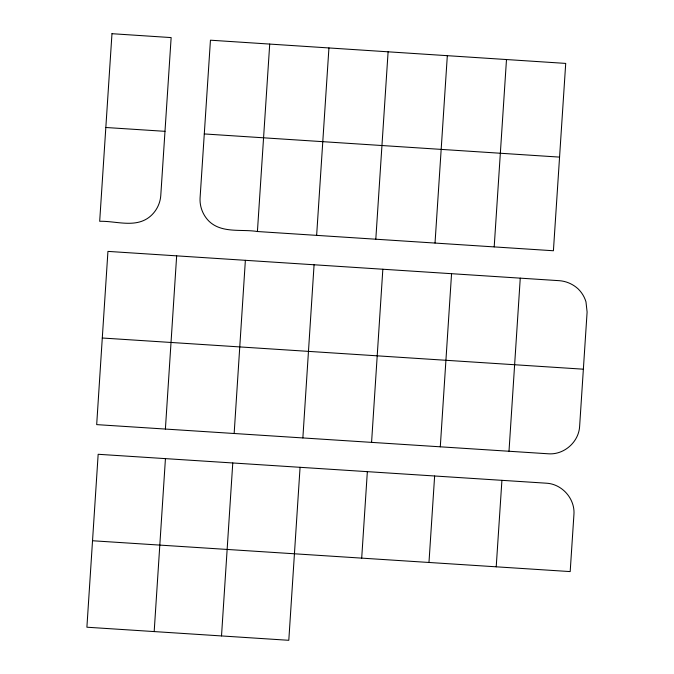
<?xml version="1.0" encoding="UTF-8"?>
<svg xmlns="http://www.w3.org/2000/svg" width="674" height="674" viewBox="0 0 674 674"><rect width="100%" height="100%" fill="white"/><g stroke="black" fill="none" stroke-linecap="round" stroke-linejoin="round"><path stroke-width="1.01" d="M102.288 338.011L96.685 424.62L548.248 453.787C564.003 455.06 578.848 442.026 579.632 426.246L587.105 312.037L585.976 301.859A29.816 29.816 0 0 0 578.056 288.826C572.984 284.175 566.43 281.26 559.563 280.704L107.941 251.394L102.288 338.011L583.372 369.192M165.391 429.052L176.655 255.867M234.156 433.475L245.37 260.341M302.862 437.948L314.076 264.772M371.576 442.38L382.84 269.246M440.291 446.803L451.555 273.72M508.996 451.285L520.261 278.151M92.498 540.75L570.187 571.586L573.928 514.582C575.2 498.844 562.133 484.008 546.378 483.199L98.16 454.284L86.895 627.216L288.801 640.3L300.065 467.318M154.178 631.597L165.442 458.606M221.51 635.919L232.774 462.937M257.417 231.519L269.718 44.08L565.713 63.407L553.413 250.753L257.417 231.519C241.536 228.924 222.083 233.575 209.167 221.392C203 215.335 199.597 206.716 200.068 198.08L210.448 40.196L269.718 44.08M316.637 235.361L328.937 47.913M375.806 239.194L388.106 51.797M361.694 558.165L367.347 471.648M435.025 243.036L447.325 55.689M428.976 562.487L434.629 476.021M494.194 246.869L506.494 59.523M496.216 566.817L501.919 480.351M105.826 127.496L165.004 131.329M559.563 157.109L204.298 133.941M111.977 33.7L99.685 221.291C115.717 220.845 134.463 228.048 148.769 217.55C155.686 212.411 160.126 204.256 160.766 195.671L171.145 37.584L111.977 33.7"/></g></svg>
